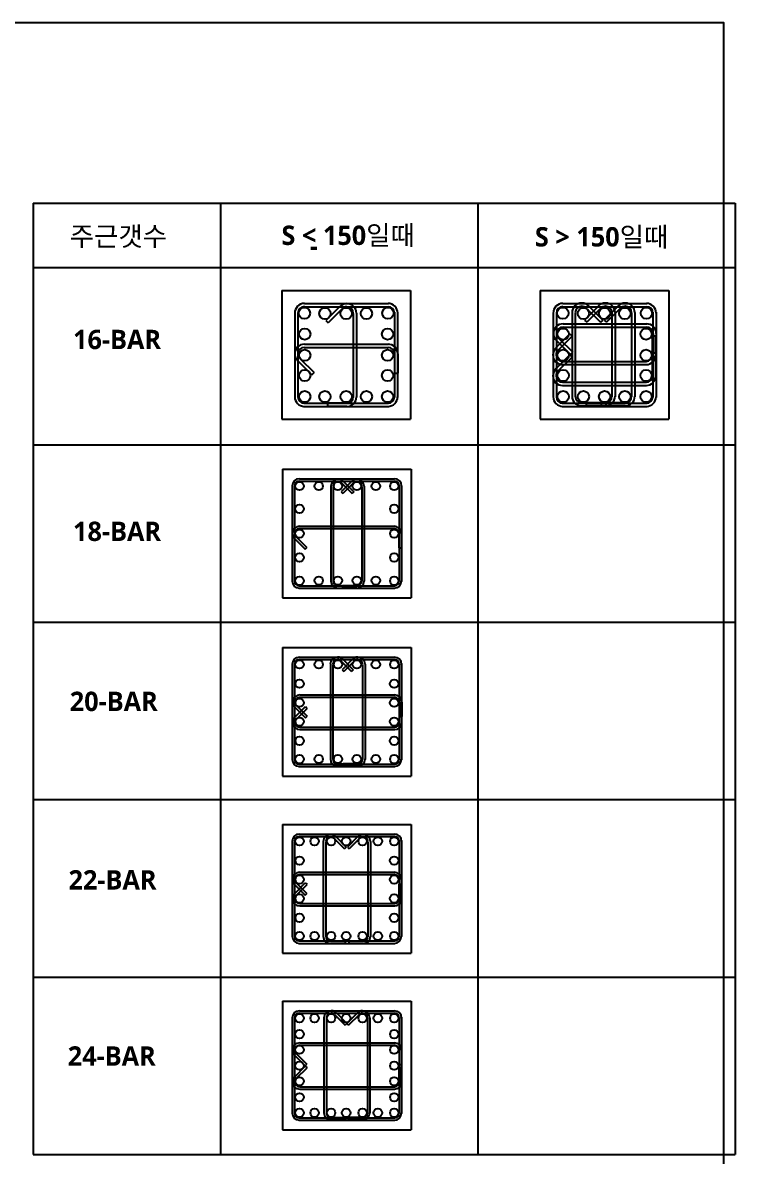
# Model space of a CAD drawing. Header units: millimetres. Extents: x 4573 to 501064, y -176100 to -4304.
# Drawn here: x 146592 to 157630, y -82958 to -65400 of the extents above; entities that cross this region are included whole.
import ezdxf

# ---------------------------------------------------------------- set-up
doc = ezdxf.new("R2010")
doc.units = ezdxf.units.MM
doc.header["$LTSCALE"] = 800
for name, color, linetype in [('BAR', 40, 'Continuous'), ('BAR-S', 4, 'Continuous'), ('CHART', 7, 'Continuous'), ('ELE4', 4, 'Continuous'), ('TEXT', 3, 'Continuous'), ('W1', 2, 'Continuous')]:
    doc.layers.add(name, color=color, linetype=linetype)
doc.styles.add('맑은고딕B', font='malgunbd.ttf')

msp = doc.modelspace()

# ---------------------------------------------------------------- linework, layer by layer
at = {"layer": 'BAR'}
for p, q in [((150954.7, -69748.7), (152255.3, -69748.7)), ((150955.4, -69798.5), (152255.3, -69798.5)), ((151498, -69802.9), (151286.7, -70014.2)), ((151536.4, -69835.7), (151321.9, -70049.4)), ((154957.3, -69748.7), (156257.9, -69748.7)), ((154958, -69798.5), (156257.9, -69798.5)), ((155503.8, -69793.9), (155292.5, -70005.2)), ((155326.2, -69826.7), (155540.7, -70040.4)), ((155542.2, -69826.7), (155327.7, -70040.4)), ((155364.6, -69793.9), (155575.9, -70005.2)), ((155809.2, -69793.9), (155597.9, -70005.2)), ((155847.6, -69826.7), (155633.1, -70040.4)), ((150805.3, -69898), (150805.3, -71202.2)), ((150855.1, -69900.6), (150855.1, -71202.2)), ((151286.7, -70014.2), (151321.9, -70049.4)), ((151711.5, -69902.7), (151711.5, -71204.2)), ((151761.3, -69900.1), (151761.3, -71204.2)), ((152349.4, -69885.5), (152349.4, -71203.5)), ((152399.2, -69882.7), (152399.2, -71203.5)), ((154807.9, -69898), (154807.9, -71202.2)), ((154857.7, -69900.6), (154857.7, -71202.2)), ((155101.3, -69891.1), (155101.3, -71195.3)), ((155151.1, -69893.7), (155151.1, -71195.3)), ((155292.5, -70005.2), (155327.7, -70040.4)), ((155575.9, -70005.2), (155540.7, -70040.4)), ((155597.9, -70005.2), (155633.1, -70040.4)), ((155717.3, -69893.7), (155717.3, -71195.3)), ((155767.1, -69891.1), (155767.1, -71195.3)), ((156022.7, -69893.7), (156022.7, -71195.3)), ((156072.5, -69891.1), (156072.5, -71195.3)), ((156352.1, -69885.5), (156352.1, -71203.5)), ((156401.9, -69882.7), (156401.9, -71203.5)), ((154854.9, -70432.8), (155066.2, -70221.5)), ((154961.1, -70064.7), (156265.3, -70064.7)), ((154963.7, -70114.5), (156265.3, -70114.5)), ((155066.2, -70221.5), (155101.4, -70256.7)), ((156356.3, -70214.3), (156356.3, -70513.1)), ((156406.1, -70214.3), (156406.1, -70513.1)), ((150955.3, -70379), (152259.4, -70379)), ((154863.9, -70328), (155075.2, -70539.3)), ((154887.8, -70471.2), (155101.4, -70256.7)), ((154896.7, -70289.6), (155110.4, -70504.1)), ((156347.3, -70247.7), (156397.1, -70247.7)), ((156347.3, -70546.5), (156347.3, -70247.7)), ((156397.1, -70546.5), (156397.1, -70247.7)), ((150957.8, -70428.8), (152259.4, -70428.8)), ((152350.5, -70528.5), (152350.5, -70827.4)), ((152400.3, -70528.5), (152400.3, -70827.4)), ((154854.9, -70756), (155066.2, -70544.7)), ((154887.8, -70794.4), (155101.4, -70579.9)), ((155066.2, -70544.7), (155101.4, -70579.9)), ((155075.2, -70539.3), (155110.4, -70504.1)), ((156347.3, -70570.9), (156397.1, -70570.9)), ((156347.3, -70869.7), (156347.3, -70570.9)), ((156356.3, -70513.1), (156406.1, -70513.1)), ((156397.1, -70869.7), (156397.1, -70570.9)), ((150858, -70642.2), (151069.4, -70853.6)), ((150890.9, -70603.9), (151104.6, -70818.3)), ((154952.1, -70696.1), (156256.3, -70696.1)), ((154954.7, -70646.2), (156256.3, -70646.2)), ((151069.4, -70853.6), (151104.6, -70818.3)), ((152350.5, -70827.4), (152400.3, -70827.4)), ((154952.1, -71019.3), (156256.3, -71019.3)), ((154954.7, -70969.5), (156256.3, -70969.5)), ((150943.6, -71342.6), (152262.9, -71342.6)), ((150945.7, -71292.8), (152260.4, -71292.8)), ((151611.7, -71295.3), (151312.9, -71295.3)), ((151312.9, -71295.3), (151312.9, -71345.1)), ((151611.7, -71345.1), (151312.9, -71345.1)), ((154946.3, -71342.6), (156265.5, -71342.6)), ((154948.3, -71292.8), (156263.1, -71292.8)), ((155250.8, -71286.3), (155549.7, -71286.3)), ((155250.8, -71336.1), (155549.7, -71336.1)), ((155318.7, -71286.3), (155318.7, -71336.1)), ((155617.6, -71286.3), (155318.7, -71286.3)), ((155617.6, -71336.1), (155318.7, -71336.1)), ((155549.7, -71286.3), (155549.7, -71336.1)), ((155922.9, -71286.3), (155624.1, -71286.3)), ((155624.1, -71286.3), (155624.1, -71336.1)), ((155922.9, -71336.1), (155624.1, -71336.1)), ((150877.8, -72463.4), (151853.5, -72463.4)), ((150878.3, -72500.7), (151853.5, -72500.7)), ((151376, -72463.4), (152351.7, -72463.4)), ((151376.5, -72500.7), (152351.7, -72500.7)), ((151683.4, -72506.6), (151524.9, -72665.2)), ((151562.1, -72506.6), (151720.7, -72665.2)), ((150765.7, -72575.4), (150765.7, -73553.8)), ((150803.1, -72577.3), (150803.1, -73553.8)), ((151364.7, -72579.6), (151364.7, -74051.7)), ((151402, -72581.5), (151402, -74051.7)), ((151524.9, -72665.2), (151551.3, -72691.6)), ((151533.4, -72531.3), (151694.3, -72691.6)), ((151712.2, -72531.3), (151551.3, -72691.6)), ((151720.7, -72665.2), (151694.3, -72691.6)), ((151843.6, -72581.5), (151843.6, -74051.7)), ((151880.9, -72579.6), (151880.9, -74051.7)), ((152422.3, -72573.6), (152422.3, -73554.8)), ((152459.7, -72573.6), (152459.7, -73554.8)), ((150765.7, -73073.6), (150765.7, -74052)), ((150803.1, -73075.6), (150803.1, -74052)), ((150879.8, -73199.1), (152351.9, -73199.1)), ((152422.3, -73064.3), (152422.3, -74053)), ((152459.7, -73062.1), (152459.7, -74053)), ((150831.5, -73367.8), (150991.8, -73528.7)), ((150881.7, -73236.5), (152351.9, -73236.5)), ((152420.2, -73311.3), (152420.2, -73535.5)), ((152457.5, -73311.3), (152457.5, -73535.5)), ((150806.8, -73396.6), (150965.4, -73555.1)), ((150965.4, -73555.1), (150991.8, -73528.7)), ((152420.2, -73535.5), (152457.5, -73535.5)), ((150869.5, -74157.4), (151859.2, -74157.4)), ((150871, -74120), (151857.3, -74120)), ((151367.7, -74157.4), (152357.4, -74157.4)), ((151369.3, -74120), (152355.6, -74120)), ((151476.8, -74120), (151701, -74120)), ((151476.8, -74157.4), (151701, -74157.4)), ((151768.7, -74120), (151544.5, -74120)), ((151544.5, -74120), (151544.5, -74157.4)), ((151768.7, -74157.4), (151544.5, -74157.4)), ((151701, -74120), (151701, -74157.4)), ((150877.8, -75226.1), (151853.5, -75226.1)), ((150878.3, -75263.5), (151853.5, -75263.5)), ((151376, -75226.1), (152351.7, -75226.1)), ((151376.5, -75263.5), (152351.7, -75263.5)), ((151525.7, -75289.3), (151686.6, -75449.6)), ((151697.2, -75264.6), (151538.7, -75423.2)), ((151554.4, -75264.6), (151713, -75423.2)), ((151726, -75289.3), (151565.1, -75449.6)), ((150765.7, -75338.1), (150765.7, -76316.5)), ((150803.1, -75340.1), (150803.1, -76316.5)), ((151357, -75337.6), (151357, -76809.7)), ((151394.3, -75339.5), (151394.3, -76809.7)), ((151538.7, -75423.2), (151565.1, -75449.6)), ((151713, -75423.2), (151686.6, -75449.6)), ((151857.3, -75339.5), (151857.3, -76809.7)), ((151894.7, -75337.6), (151894.7, -76809.7)), ((152422.3, -75328.8), (152422.3, -76317.5)), ((152459.7, -75326.6), (152459.7, -76317.5)), ((150765.7, -75836.4), (150765.7, -76814.8)), ((150803.1, -75838.3), (150803.1, -76814.8)), ((150886, -75811.3), (152358.1, -75811.3)), ((150887.9, -75848.7), (152358.1, -75848.7)), ((152422.3, -75827), (152422.3, -76815.8)), ((152459.7, -75824.9), (152459.7, -76815.8)), ((150813.1, -76151.9), (150971.6, -75993.3)), ((150813.1, -76008.8), (150971.6, -76167.3)), ((150837.7, -75980), (150998, -76140.9)), ((150837.7, -76180.7), (150998, -76019.8)), ((150971.6, -75993.3), (150998, -76019.8)), ((152426.4, -75923.5), (152426.4, -76147.7)), ((152426.4, -76013), (152463.8, -76013)), ((152426.4, -76237.2), (152426.4, -76013)), ((152463.8, -75923.5), (152463.8, -76147.7)), ((152463.8, -76237.2), (152463.8, -76013)), ((150971.6, -76167.3), (150998, -76140.9)), ((152426.4, -76147.7), (152463.8, -76147.7)), ((150886, -76349.4), (152358.1, -76349.4)), ((150887.9, -76312), (152358.1, -76312)), ((150871, -76882.7), (151857.3, -76882.7)), ((151369.3, -76882.7), (152355.6, -76882.7)), ((151469.1, -76878), (151693.3, -76878)), ((151558.3, -76878), (151558.3, -76915.3)), ((151782.5, -76878), (151558.3, -76878)), ((151693.3, -76878), (151693.3, -76915.3)), ((150869.5, -76920.1), (151859.2, -76920.1)), ((151367.7, -76920.1), (152357.4, -76920.1)), ((151469.1, -76915.3), (151693.3, -76915.3)), ((151782.5, -76915.3), (151558.3, -76915.3)), ((150765.7, -78077.8), (150765.7, -79056.1)), ((150803.1, -78079.7), (150803.1, -79056.1)), ((150877.8, -77965.7), (151853.5, -77965.7)), ((150878.3, -78003.1), (151853.5, -78003.1)), ((151247.9, -78083.8), (151247.9, -79555.9)), ((151285.3, -78085.7), (151285.3, -79555.9)), ((151376, -77965.7), (152351.7, -77965.7)), ((151376.5, -78003.1), (152351.7, -78003.1)), ((151416.7, -78035.5), (151577.5, -78195.8)), ((151445.4, -78010.8), (151604, -78169.4)), ((151780, -78011.1), (151621.4, -78169.6)), ((151808.8, -78035.7), (151647.9, -78196)), ((151940.1, -78085.9), (151940.1, -79556.1)), ((151977.5, -78084), (151977.5, -79556.1)), ((152422.3, -78068.4), (152422.3, -79057.1)), ((152459.7, -78066.3), (152459.7, -79057.1)), ((151604, -78169.4), (151577.5, -78195.8)), ((151621.4, -78169.6), (151647.9, -78196)), ((150765.7, -78576), (150765.7, -79554.4)), ((150803.1, -78577.9), (150803.1, -79554.4)), ((150881.4, -78557.8), (152353.5, -78557.8)), ((150883.3, -78595.2), (152353.5, -78595.2)), ((152422.3, -78566.6), (152422.3, -79555.4)), ((152459.7, -78564.5), (152459.7, -79555.4)), ((150808.5, -78755.3), (150967, -78913.8)), ((150810.8, -78882.1), (150969.4, -78723.5)), ((150833.1, -78726.5), (150993.4, -78887.4)), ((150835.5, -78910.9), (150995.8, -78750)), ((150969.4, -78723.5), (150995.8, -78750)), ((152421.8, -78670), (152421.8, -78894.2)), ((152424.2, -78967.4), (152424.2, -78743.2)), ((152424.2, -78743.2), (152461.5, -78743.2)), ((152459.2, -78670), (152459.2, -78894.2)), ((152461.5, -78967.4), (152461.5, -78743.2)), ((150967, -78913.8), (150993.4, -78887.4)), ((152421.8, -78894.2), (152459.2, -78894.2)), ((150883.7, -79079.6), (152355.9, -79079.6)), ((150885.7, -79042.2), (152355.9, -79042.2)), ((150869.5, -79659.7), (151859.2, -79659.7)), ((150871, -79622.4), (151857.3, -79622.4)), ((151360.1, -79624.2), (151584.3, -79624.2)), ((151360.1, -79661.6), (151584.3, -79661.6)), ((151367.7, -79659.7), (152357.4, -79659.7)), ((151369.3, -79622.4), (152355.6, -79622.4)), ((151584.3, -79624.2), (151584.3, -79661.6)), ((151641.1, -79624.4), (151641.1, -79661.8)), ((151865.3, -79624.4), (151641.1, -79624.4)), ((151865.3, -79661.8), (151641.1, -79661.8)), ((150877.8, -80704.4), (151853.5, -80704.4)), ((150878.3, -80741.7), (151853.5, -80741.7)), ((151376, -80704.4), (152351.7, -80704.4)), ((151376.5, -80741.7), (152351.7, -80741.7)), ((151455.3, -80742.1), (151613.8, -80900.7)), ((151772.2, -80743), (151613.7, -80901.6)), ((150765.7, -80816.4), (150765.7, -81794.8)), ((150803.1, -80818.3), (150803.1, -81794.8)), ((151257.8, -80815.1), (151257.8, -82287.2)), ((151295.2, -80817), (151295.2, -82287.2)), ((151426.5, -80766.8), (151587.4, -80927.1)), ((151613.8, -80900.7), (151587.4, -80927.1)), ((151613.7, -80901.6), (151640.1, -80928)), ((151801, -80767.7), (151640.1, -80928)), ((151932.3, -80817.9), (151932.3, -82288.1)), ((151969.7, -80815.9), (151969.7, -82288.1)), ((152422.3, -80807), (152422.3, -81795.8)), ((152459.7, -80804.9), (152459.7, -81795.8)), ((150882.7, -81200.6), (152354.8, -81200.6)), ((150884.6, -81238), (152354.8, -81238)), ((150765.7, -81314.6), (150765.7, -82293)), ((150803.1, -81316.6), (150803.1, -82293)), ((150809.7, -81398.1), (150968.3, -81556.6)), ((150834.4, -81369.3), (150994.7, -81530.2)), ((152422.3, -81305.3), (152422.3, -82294)), ((152423.1, -81312.8), (152423.1, -81537)), ((152459.7, -81303.1), (152459.7, -82294)), ((152460.5, -81312.8), (152460.5, -81537)), ((150810.9, -81719.9), (150969.4, -81561.4)), ((150835.5, -81748.7), (150995.8, -81587.8)), ((150968.3, -81556.6), (150994.7, -81530.2)), ((150969.4, -81561.4), (150995.8, -81587.8)), ((152423.1, -81537), (152460.5, -81537)), ((152424.2, -81805.2), (152424.2, -81581)), ((152424.2, -81581), (152461.6, -81581)), ((152461.6, -81805.2), (152461.6, -81581)), ((150883.8, -81917.4), (152355.9, -81917.4)), ((150885.7, -81880), (152355.9, -81880)), ((150869.5, -82398.4), (151859.2, -82398.4)), ((150871, -82361), (151857.3, -82361)), ((151367.7, -82398.4), (152357.4, -82398.4)), ((151369.3, -82361), (152355.6, -82361)), ((151370, -82355.5), (151594.2, -82355.5)), ((151370, -82392.8), (151594.2, -82392.8)), ((151594.2, -82355.5), (151594.2, -82392.8)), ((151857.5, -82356.4), (151633.3, -82356.4)), ((151633.3, -82356.4), (151633.3, -82393.7)), ((151857.5, -82393.7), (151633.3, -82393.7))]:
    msp.add_line(p, q, dxfattribs=at)
for centre, radius, start, end in [((150954.7, -69898), 149.4, 90, 180), ((150954.7, -69898), 99.6, 90, 180), ((151611.9, -69900.1), 149.4, 90, 139.08508), ((151611.9, -69900.1), 99.6, 90, 139.08508), ((151611.9, -69900.1), 149.4, 0, 90), ((151611.9, -69900.1), 99.6, 0, 90), ((152250.6, -69898.2), 149.4, 0, 90), ((152250.6, -69898.2), 99.6, 0, 90), ((154957.3, -69898), 149.4, 90, 180), ((154957.3, -69898), 99.6, 90, 180), ((155250.7, -69891.1), 149.4, 90, 180), ((155250.7, -69891.1), 99.6, 90, 180), ((155250.7, -69891.1), 149.4, 40.91492, 90), ((155250.7, -69891.1), 99.6, 40.91492, 90), ((155617.7, -69891.1), 149.4, 90, 139.08508), ((155617.7, -69891.1), 99.6, 90, 139.08508), ((155617.7, -69891.1), 149.4, 0, 90), ((155617.7, -69891.1), 99.6, 0, 90), ((155923.1, -69891.1), 149.4, 90, 139.08508), ((155923.1, -69891.1), 99.6, 90, 139.08508), ((155923.1, -69891.1), 149.4, 0, 90), ((155923.1, -69891.1), 99.6, 0, 90), ((156253.3, -69898.2), 149.4, 0, 90), ((156253.3, -69898.2), 99.6, 0, 90), ((154961.1, -70214.1), 149.4, 90, 180), ((154961.1, -70214.1), 149.4, 180, 229.08508), ((154961.1, -70214.1), 99.6, 90, 180), ((154961.1, -70214.1), 99.6, 180, 229.08508), ((156256.7, -70214.3), 149.4, 0, 90), ((156256.7, -70214.3), 99.6, 0, 90), ((150955.3, -70528.4), 149.4, 90, 180), ((152250.9, -70528.5), 149.4, 0, 90), ((150955.3, -70528.4), 149.4, 180, 229.08508), ((150955.3, -70528.4), 99.6, 90, 180), ((150955.3, -70528.4), 99.6, 180, 229.08508), ((152250.9, -70528.5), 99.6, 0, 90), ((154952.1, -70546.7), 149.4, 130.91492, 180), ((154952.1, -70546.7), 149.4, 180, 270), ((154952.1, -70546.7), 99.6, 130.91492, 180), ((154952.1, -70546.7), 99.6, 180, 270), ((156247.7, -70546.5), 149.4, 270, 0), ((156247.7, -70546.5), 99.6, 270, 0), ((154952.1, -70869.9), 149.4, 130.91492, 180), ((154952.1, -70869.9), 149.4, 180, 270), ((154952.1, -70869.9), 99.6, 130.91492, 180), ((154952.1, -70869.9), 99.6, 180, 270), ((156247.7, -70869.7), 149.4, 270, 0), ((156247.7, -70869.7), 99.6, 270, 0), ((150954.8, -71193.6), 149.4, 180, 270), ((150954.8, -71193.6), 99.6, 180, 270), ((151611.7, -71195.7), 99.6, 270, 0), ((151611.7, -71195.7), 149.4, 270, 0), ((152249.7, -71193.8), 149.4, 270, 0), ((152249.7, -71193.8), 99.6, 270, 0), ((154957.5, -71193.6), 149.4, 180, 270), ((154957.5, -71193.6), 99.6, 180, 270), ((155250.8, -71186.7), 149.4, 180, 270), ((155250.8, -71186.7), 99.6, 180, 270), ((155617.6, -71186.7), 99.6, 270, 0), ((155617.6, -71186.7), 149.4, 270, 0), ((155922.9, -71186.7), 99.6, 270, 0), ((155922.9, -71186.7), 149.4, 270, 0), ((156252.3, -71193.8), 149.4, 270, 0), ((156252.3, -71193.8), 99.6, 270, 0), ((150877.8, -72575.4), 112.1, 90, 180), ((150877.8, -72575.4), 74.7, 90, 180), ((151476.7, -72579.6), 112.1, 90, 180), ((151476.7, -72579.6), 74.7, 90, 180), ((151476.7, -72579.6), 112.1, 40.91492, 90), ((151476.7, -72579.6), 74.7, 40.91492, 90), ((151768.9, -72579.6), 112.1, 90, 139.08508), ((151768.9, -72579.6), 74.7, 90, 139.08508), ((151768.9, -72579.6), 112.1, 0, 90), ((151768.9, -72579.6), 74.7, 0, 90), ((152348.2, -72575.5), 112.1, 0, 90), ((152348.2, -72575.5), 74.7, 0, 90), ((150879.8, -73311.2), 112.1, 90, 180), ((152345.4, -73311.3), 112.1, 0, 90), ((150879.8, -73311.2), 112.1, 180, 229.08508), ((150879.8, -73311.2), 74.7, 90, 180), ((150879.8, -73311.2), 74.7, 180, 229.08508), ((152345.4, -73311.3), 74.7, 0, 90), ((150877.9, -74045.6), 112.1, 180, 270), ((150877.9, -74045.6), 74.7, 180, 270), ((151476.8, -74045.3), 112.1, 180, 270), ((151476.8, -74045.3), 74.7, 180, 270), ((151768.7, -74045.3), 112.1, 270, 0), ((151768.7, -74045.3), 74.7, 270, 0), ((152347.5, -74045.7), 112.1, 270, 0), ((152347.5, -74045.7), 74.7, 270, 0), ((150877.8, -75338.1), 112.1, 90, 180), ((150877.8, -75338.1), 74.7, 90, 180), ((151469, -75337.6), 112.1, 90, 180), ((151469, -75337.6), 74.7, 90, 180), ((151469, -75337.6), 112.1, 40.91492, 90), ((151469, -75337.6), 74.7, 40.91492, 90), ((151782.6, -75337.6), 112.1, 90, 139.08508), ((151782.6, -75337.6), 74.7, 90, 139.08508), ((151782.6, -75337.6), 112.1, 0, 90), ((151782.6, -75337.6), 74.7, 0, 90), ((152348.2, -75338.2), 112.1, 0, 90), ((152348.2, -75338.2), 74.7, 0, 90), ((150886, -75923.4), 112.1, 90, 180), ((150886, -75923.4), 74.7, 90, 180), ((152351.7, -75923.5), 112.1, 0, 90), ((152351.7, -75923.5), 74.7, 0, 90), ((150886, -75923.4), 112.1, 180, 229.08508), ((150886, -75923.4), 74.7, 180, 229.08508), ((150886, -76237.3), 112.1, 130.91492, 180), ((150886, -76237.3), 74.7, 130.91492, 180), ((150886, -76237.3), 112.1, 180, 270), ((150886, -76237.3), 74.7, 180, 270), ((152351.7, -76237.2), 112.1, 270, 0), ((152351.7, -76237.2), 74.7, 270, 0), ((150877.9, -76808.3), 112.1, 180, 270), ((150877.9, -76808.3), 74.7, 180, 270), ((151469.1, -76803.2), 112.1, 180, 270), ((151469.1, -76803.2), 74.7, 180, 270), ((151782.5, -76803.2), 112.1, 270, 0), ((151782.5, -76803.2), 74.7, 270, 0), ((152347.5, -76808.4), 74.7, 270, 0), ((152347.5, -76808.4), 112.1, 270, 0), ((150877.8, -78077.8), 112.1, 90, 180), ((150877.8, -78077.8), 74.7, 90, 180), ((151360, -78083.8), 112.1, 90, 180), ((151360, -78083.8), 74.7, 90, 180), ((151360, -78083.8), 112.1, 40.91492, 90), ((151360, -78083.8), 74.7, 40.91492, 90), ((151865.4, -78084), 112.1, 90, 139.08508), ((151865.4, -78084), 74.7, 90, 139.08508), ((151865.4, -78084), 112.1, 0, 90), ((151865.4, -78084), 74.7, 0, 90), ((152348.2, -78077.9), 112.1, 0, 90), ((152348.2, -78077.9), 74.7, 0, 90), ((150881.4, -78669.9), 112.1, 90, 180), ((150881.4, -78669.9), 74.7, 90, 180), ((152347.1, -78670), 112.1, 0, 90), ((152347.1, -78670), 74.7, 0, 90), ((150881.4, -78669.9), 112.1, 180, 229.08508), ((150881.4, -78669.9), 74.7, 180, 229.08508), ((150883.7, -78967.5), 112.1, 130.91492, 180), ((150883.7, -78967.5), 112.1, 180, 270), ((150883.7, -78967.5), 74.7, 130.91492, 180), ((150883.7, -78967.5), 74.7, 180, 270), ((152349.4, -78967.4), 74.7, 270, 0), ((152349.4, -78967.4), 112.1, 270, 0), ((150877.9, -79547.9), 112.1, 180, 270), ((150877.9, -79547.9), 74.7, 180, 270), ((151360.1, -79549.5), 112.1, 180, 270), ((151360.1, -79549.5), 74.7, 180, 270), ((151865.3, -79549.7), 74.7, 270, 0), ((151865.3, -79549.7), 112.1, 270, 0), ((152347.5, -79548.1), 74.7, 270, 0), ((152347.5, -79548.1), 112.1, 270, 0), ((150877.8, -80816.4), 112.1, 90, 180), ((150877.8, -80816.4), 74.7, 90, 180), ((151369.9, -80815.1), 112.1, 90, 180), ((151369.9, -80815.1), 74.7, 90, 180), ((151369.9, -80815.1), 112.1, 40.91492, 90), ((151369.9, -80815.1), 74.7, 40.91492, 90), ((151857.6, -80815.9), 112.1, 90, 139.08508), ((151857.6, -80815.9), 74.7, 90, 139.08508), ((151857.6, -80815.9), 112.1, 0, 90), ((151857.6, -80815.9), 74.7, 0, 90), ((152348.2, -80816.5), 112.1, 0, 90), ((152348.2, -80816.5), 74.7, 0, 90), ((150882.7, -81312.7), 112.1, 90, 180), ((150882.7, -81312.7), 74.7, 90, 180), ((152348.4, -81312.8), 112.1, 0, 90), ((152348.4, -81312.8), 74.7, 0, 90), ((150882.7, -81312.7), 112.1, 180, 229.08508), ((150882.7, -81312.7), 74.7, 180, 229.08508), ((150883.8, -81805.3), 112.1, 130.91492, 180), ((150883.8, -81805.3), 112.1, 180, 270), ((150883.8, -81805.3), 74.7, 130.91492, 180), ((150883.8, -81805.3), 74.7, 180, 270), ((152349.5, -81805.2), 112.1, 270, 0), ((152349.5, -81805.2), 74.7, 270, 0), ((150877.9, -82286.6), 112.1, 180, 270), ((150877.9, -82286.6), 74.7, 180, 270), ((151370, -82280.7), 112.1, 180, 270), ((151370, -82280.7), 74.7, 180, 270), ((151857.5, -82281.6), 112.1, 270, 0), ((151857.5, -82281.6), 74.7, 270, 0), ((152347.5, -82286.7), 112.1, 270, 0), ((152347.5, -82286.7), 74.7, 270, 0)]:
    msp.add_arc(centre, radius, start, end, dxfattribs=at)
at = {"layer": 'BAR-S'}
for centre, radius in [((150955.5, -69899), 87.7), ((151273.9, -69904), 87.7), ((151602.3, -69904), 87.7), ((151915.7, -69904), 87.7), ((152249.1, -69899), 87.7), ((154958.2, -69899), 87.7), ((155276.6, -69904), 87.7), ((155605, -69904), 87.7), ((155918.4, -69904), 87.7), ((156251.7, -69899), 87.7), ((150960.5, -70222.3), 87.7), ((152244.1, -70222.3), 87.7), ((154963.1, -70222.3), 87.7), ((156246.8, -70222.3), 87.7), ((150960.5, -70550.5), 87.7), ((152244.1, -70550.5), 87.7), ((154963.1, -70550.5), 87.7), ((156246.8, -70550.5), 87.7), ((150960.5, -70863.8), 87.7), ((152244.1, -70863.8), 87.7), ((154963.1, -70863.8), 87.7), ((156246.8, -70863.8), 87.7), ((150960.5, -71192.1), 87.7), ((151273.9, -71192.1), 87.7), ((151602.3, -71192.1), 87.7), ((151915.7, -71192.1), 87.7), ((152244.1, -71192.1), 87.7), ((154963.1, -71192.1), 87.7), ((155276.6, -71192.1), 87.7), ((155605, -71192.1), 87.7), ((155918.4, -71192.1), 87.7), ((156246.8, -71192.1), 87.7), ((150878.4, -72576.1), 65.8), ((151176.7, -72576.1), 65.8), ((151475.1, -72576.1), 65.8), ((151768.3, -72576.1), 65.8), ((152061.5, -72576.1), 65.8), ((152347.1, -72576.1), 65.8), ((150878.4, -72929.3), 65.8), ((152347.1, -72929.3), 65.8), ((150878.4, -73313.3), 65.8), ((152347.1, -73313.3), 65.8), ((150878.4, -73684.2), 65.8), ((152347.1, -73684.2), 65.8), ((150878.4, -74044.2), 65.8), ((151176.7, -74041.6), 65.8), ((151475.1, -74041.6), 65.8), ((151768.3, -74041.6), 65.8), ((152061.5, -74041.6), 65.8), ((152347.1, -74044.2), 65.8), ((150878.4, -75338.9), 65.8), ((151176.7, -75338.9), 65.8), ((151475.1, -75338.9), 65.8), ((151768.3, -75338.9), 65.8), ((152061.5, -75338.9), 65.8), ((152347.1, -75338.9), 65.8), ((150881, -75638.6), 65.8), ((152344.7, -75638.6), 65.8), ((150881, -75931.8), 65.8), ((152344.7, -75931.8), 65.8), ((150881, -76225), 65.8), ((152344.7, -76225), 65.8), ((150881, -76523.3), 65.8), ((152344.7, -76523.3), 65.8), ((150878.4, -76807), 65.8), ((151176.7, -76804.3), 65.8), ((151475.1, -76804.3), 65.8), ((151768.3, -76804.3), 65.8), ((152061.5, -76804.3), 65.8), ((152347.1, -76807), 65.8), ((150878.4, -78078.5), 65.8), ((151113.6, -78078.5), 65.8), ((151367.9, -78078.5), 65.8), ((151603.2, -78078.5), 65.8), ((151857.5, -78078.5), 65.8), ((152092.7, -78078.5), 65.8), ((152347.1, -78078.5), 65.8), ((150881, -78378.2), 65.8), ((152344.7, -78378.2), 65.8), ((150881, -78671.4), 65.8), ((152344.7, -78671.4), 65.8), ((150881, -78964.6), 65.8), ((152344.7, -78964.6), 65.8), ((150881, -79263), 65.8), ((152344.7, -79263), 65.8), ((150878.4, -79546.6), 65.8), ((151113.6, -79546.6), 65.8), ((151367.9, -79546.6), 65.8), ((151603.2, -79546.6), 65.8), ((151857.5, -79546.6), 65.8), ((152092.7, -79546.6), 65.8), ((152347.1, -79546.6), 65.8), ((150878.4, -80817.1), 65.8), ((151113.6, -80817.1), 65.8), ((151367.9, -80817.1), 65.8), ((151603.2, -80817.1), 65.8), ((151857.5, -80817.1), 65.8), ((152092.7, -80817.1), 65.8), ((152347.1, -80817.1), 65.8), ((150878.4, -81065), 65.8), ((152347.1, -81065), 65.8), ((150878.4, -81306.5), 65.8), ((152347.1, -81306.5), 65.8), ((150878.4, -81554.4), 65.8), ((152347.1, -81554.4), 65.8), ((150878.4, -81795.9), 65.8), ((152347.1, -81795.9), 65.8), ((150878.4, -82043.7), 65.8), ((152347.1, -82043.7), 65.8), ((150878.4, -82285.2), 65.8), ((151113.6, -82285.2), 65.8), ((151367.9, -82285.2), 65.8), ((151603.2, -82285.2), 65.8), ((151857.5, -82285.2), 65.8), ((152092.7, -82285.2), 65.8), ((152347.1, -82285.2), 65.8)]:
    msp.add_circle(centre, radius, dxfattribs=at)
at = {"layer": 'CHART'}
for p, q in [((146752.1, -68194.9), (157629.7, -68194.9)), ((146752.1, -68194.9), (146752.1, -82929.2)), ((149657.9, -68194.9), (149657.9, -82929.2)), ((153643.8, -68194.9), (153643.8, -82929.2)), ((157629.7, -68194.9), (157629.7, -82929.2)), ((146752.1, -69191.4), (157629.7, -69191.4)), ((146752.1, -71938.7), (157629.7, -71938.7)), ((146752.1, -74685.9), (157629.7, -74685.9)), ((146752.1, -77433.2), (157629.7, -77433.2)), ((146752.1, -80180.5), (157629.7, -80180.5)), ((146752.1, -82929.2), (157629.7, -82929.2))]:
    msp.add_line(p, q, dxfattribs=at)
at = {"layer": 'ELE4'}
msp.add_lwpolyline([(88750, -116700), (157450, -116700), (157450, -65400), (88750, -65400)], close=True, dxfattribs=at)
at = {"layer": 'W1'}
for p, q in [((150606, -69549.4), (152598.5, -69549.4)), ((150606, -69549.4), (150606, -71541.9)), ((152598.5, -69549.4), (152598.5, -71541.9)), ((154608.7, -69549.4), (156601.1, -69549.4)), ((154608.7, -69549.4), (154608.7, -71541.9)), ((156601.1, -69549.4), (156601.1, -71541.9)), ((150606, -71541.9), (152598.5, -71541.9)), ((154608.7, -71541.9), (156601.1, -71541.9)), ((150616.2, -72313.9), (152609.2, -72313.9)), ((150616.2, -72313.9), (150616.2, -74306.8)), ((152609.2, -72313.9), (152609.2, -74306.8)), ((150616.2, -74306.8), (152609.2, -74306.8)), ((150616.2, -75076.6), (150616.2, -77069.6)), ((150616.2, -75076.6), (152609.2, -75076.6)), ((152609.2, -75076.6), (152609.2, -77069.6)), ((150616.2, -77069.6), (152609.2, -77069.6)), ((150616.2, -77816.3), (150616.2, -79809.2)), ((150616.2, -77816.3), (152609.2, -77816.3)), ((152609.2, -77816.3), (152609.2, -79809.2)), ((150616.2, -79809.2), (152609.2, -79809.2)), ((150616.2, -80554.9), (150616.2, -82547.8)), ((150616.2, -80554.9), (152609.2, -80554.9)), ((152609.2, -80554.9), (152609.2, -82547.8)), ((150616.2, -82547.8), (152609.2, -82547.8))]:
    msp.add_line(p, q, dxfattribs=at)

# ---------------------------------------------------------------- texts
at = {"layer": 'TEXT', "style": '맑은고딕B'}
for s, p in [('주근갯수', (147321.4, -68858.9)), ('S < 150일때', (150599.9, -68843)), ('S > 150일때', (154525.6, -68866.5)), ('-', (151038.5, -69007.8)), ('16-BAR', (147372.4, -70456.3)), ('18-BAR', (147372.4, -73427.6)), ('20-BAR', (147321.2, -76061.5)), ('22-BAR', (147301.9, -78826.1)), ('24-BAR', (147289.9, -81554))]:
    msp.add_text(s, height=300, dxfattribs=at).set_placement(p)

doc.saveas('drawing.dxf')
